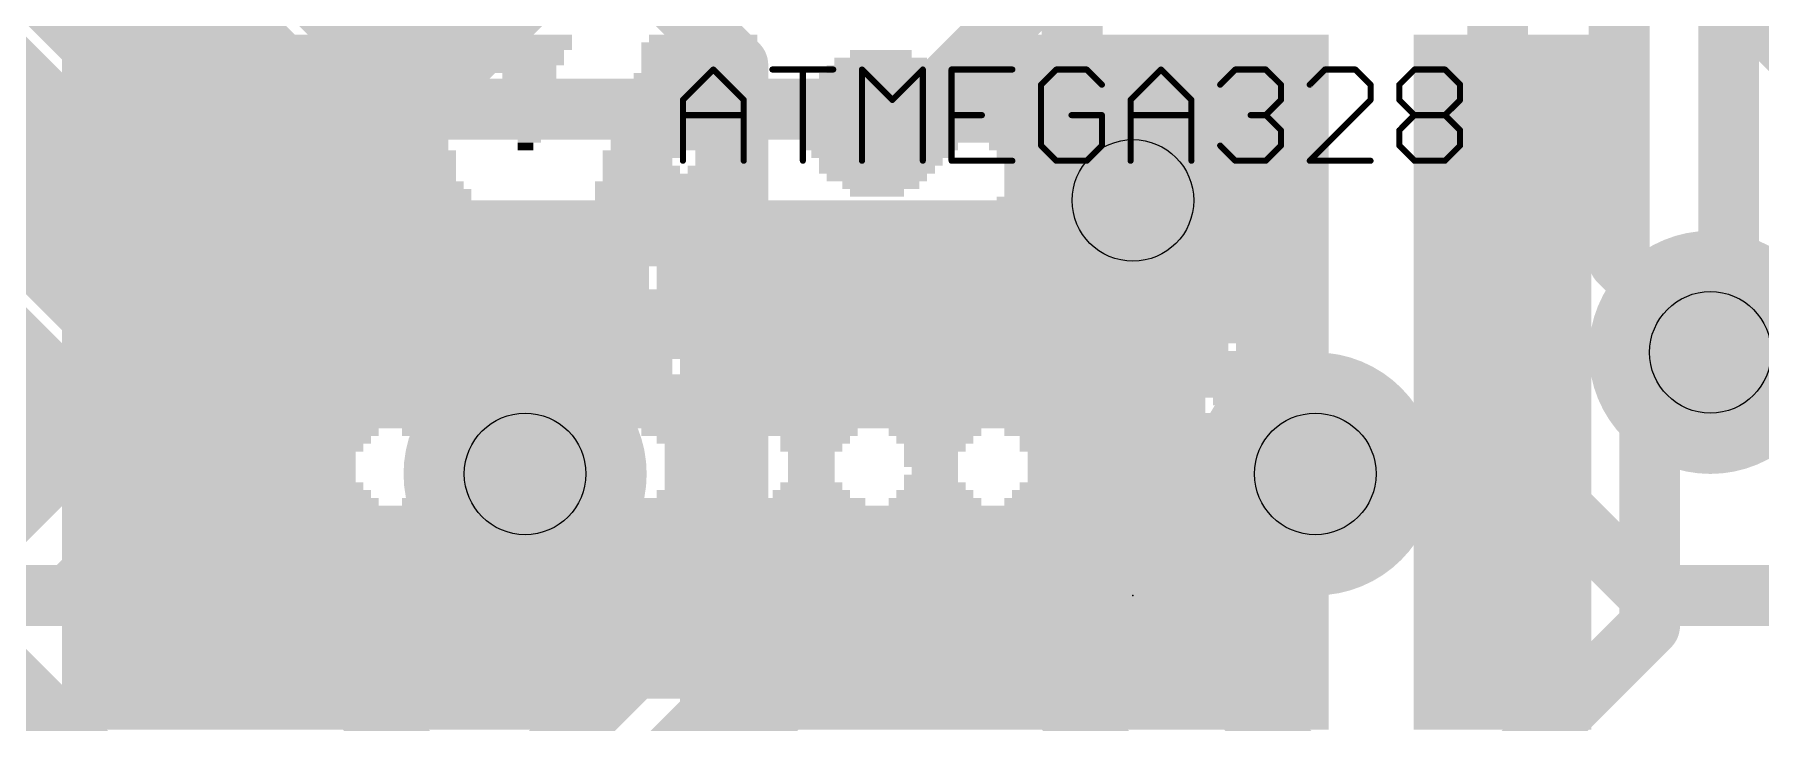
# Model space of a CAD drawing. Extents: x -32 to 75, y -15 to 35.
# Drawn here: x 4.3 to 11.51, y 13.44 to 16.31 of the extents above; entities that cross this region are included whole.
import ezdxf

# ---------------------------------------------------------------- set-up
doc = ezdxf.new("R2010")
doc.units = 0
for name, color, linetype in [('1', 12, 'CONTINUOUS'), ('16', 132, 'CONTINUOUS'), ('18', 110, 'CONTINUOUS'), ('21', 41, 'CONTINUOUS'), ('22', 40, 'CONTINUOUS'), ('23', 53, 'CONTINUOUS'), ('27', 253, 'CONTINUOUS'), ('29', 253, 'CONTINUOUS'), ('31', 253, 'CONTINUOUS'), ('44', 253, 'CONTINUOUS'), ('51', 53, 'CONTINUOUS')]:
    doc.layers.add(name, color=color, linetype=linetype)

# ---------------------------------------------------------------- blocks, each defined once
blk = doc.blocks.new('RECT')
blk.add_solid([(-0.5, -0.5), (0.5, -0.5), (-0.5, 0.5), (0.5, 0.5)])
blk = doc.blocks.new('ROUNDV')
at = {"const_width": 0.5}
blk.add_lwpolyline([(0, -0.25, 1), (0, 0.25, 1), (0, -0.25)], format="xyb", dxfattribs=at)

msp = doc.modelspace()

# ---------------------------------------------------------------- linework, layer by layer
at = {"layer": '1', "const_width": 0.254}
for points in [[(7.239, 16.1866), (6.1375, 17.2882)], [(8.636, 16.129), (8.636, 17.272)], [(10.414, 14.986), (10.414, 17.1911)], [(10.922, 15.367), (10.922, 16.5677)], [(7.239, 13.97), (7.239, 16.1866)], [(5.461, 15.7018), (5.0061, 16.1568)], [(9.144, 15.621), (8.636, 16.129)], [(5.461, 13.716), (5.461, 15.7018)], [(8.89, 15.621), (9.144, 15.621)], [(4.953, 15.0785), (4.4405, 15.5911)], [(11.303, 14.986), (10.922, 15.367)], [(4.953, 14.478), (4.953, 15.0785)], [(10.541, 14.478), (10.414, 14.986)], [(4.445, 13.97), (4.953, 14.478)], [(11.049, 13.97), (10.541, 14.478)], [(4.445, 13.97), (3.683, 13.97)], [(7.239, 13.97), (7.239, 13.589)], [(8.128, 13.97), (7.239, 13.97)], [(8.89, 13.208), (8.128, 13.97)], [(12.192, 13.97), (11.049, 13.97)], [(5.969, 13.208), (5.461, 13.716)], [(7.239, 13.589), (6.858, 13.208)]]:
    msp.add_lwpolyline(points, dxfattribs=at)
at = {"layer": '1', "const_width": 0.127}
for points in [[(7.3025, 16.1866, 1), (7.1755, 16.1866)], [(5.0511, 16.2017, 1), (4.9612, 16.1119)], [(7.1941, 16.1417, 1), (7.2839, 16.2315)], [(8.6809, 16.1739, 1), (8.5911, 16.0841)], [(8.5725, 16.129, 1), (8.6995, 16.129)], [(5.5245, 15.7018, 1), (5.3975, 15.7018)], [(5.4161, 15.6569, 1), (5.5059, 15.7467)], [(8.89, 15.6845, 1), (8.89, 15.5575)], [(9.0991, 15.5761, 1), (9.1889, 15.6659)], [(9.144, 15.5575, 1), (9.144, 15.6845)], [(4.4854, 15.636, 1), (4.3956, 15.5462)], [(10.9669, 15.4119, 1), (10.8771, 15.3221)], [(10.8585, 15.367, 1), (10.9855, 15.367)], [(5.0165, 15.0785, 1), (4.8895, 15.0785)], [(4.9081, 15.0336, 1), (4.9979, 15.1234)], [(10.4756, 15.0014, 1), (10.3524, 14.9706)], [(11.2581, 14.9411, 1), (11.3479, 15.0309)], [(10.3505, 14.986, 1), (10.4775, 14.986)], [(4.9979, 14.4331, 1), (4.9081, 14.5229)], [(10.5859, 14.5229, 1), (10.4961, 14.4331)], [(4.8895, 14.478, 1), (5.0165, 14.478)], [(10.4794, 14.4626, 1), (10.6026, 14.4934)], [(4.4001, 14.0149, 1), (4.4899, 13.9251)], [(4.445, 13.9065, 1), (4.445, 14.0335)], [(7.3025, 13.97, 1), (7.1755, 13.97)], [(7.239, 14.0335, 1), (7.239, 13.9065)], [(8.1729, 14.0149, 1), (8.0831, 13.9251)], [(8.128, 13.9065, 1), (8.128, 14.0335)], [(11.049, 14.0335, 1), (11.049, 13.9065)], [(11.0041, 13.9251, 1), (11.0939, 14.0149)], [(7.1755, 13.97, 1), (7.3025, 13.97)], [(5.5059, 13.7609, 1), (5.4161, 13.6711)], [(5.3975, 13.716, 1), (5.5245, 13.716)], [(7.2839, 13.5441, 1), (7.1941, 13.6339)], [(7.1755, 13.589, 1), (7.3025, 13.589)]]:
    msp.add_lwpolyline(points, format="xyb", dxfattribs=at)
at = {"layer": '16', "const_width": 0.254}
for points in [[(11.3792, 15.0622), (11.3792, 21.7424)], [(8.001, 16.002), (8.89, 16.891)], [(1.778, 16.002), (8.001, 16.002)], [(8.763, 15.494), (8.89, 15.621)], [(2.794, 15.494), (8.763, 15.494)], [(11.303, 14.986), (11.3792, 15.0622)], [(11.049, 14.732), (11.303, 14.986)], [(11.049, 13.843), (11.049, 14.732)], [(5.969, 12.827), (7.239, 14.097)], [(7.239, 14.097), (8.763, 14.097)], [(8.763, 14.097), (9.7155, 13.1445)], [(10.3505, 13.1445), (11.049, 13.843)], [(6.477, 12.573), (7.493, 13.589)], [(7.493, 13.589), (8.509, 13.589)], [(8.509, 13.589), (10.414, 11.684)]]:
    msp.add_lwpolyline(points, dxfattribs=at)
at = {"layer": '16', "const_width": 0.127}
for points in [[(7.9561, 16.0469, 1), (8.0459, 15.9571)], [(8.001, 15.9385, 1), (8.001, 16.0655)], [(8.9349, 15.5761, 1), (8.8451, 15.6659)], [(8.7181, 15.5389, 1), (8.8079, 15.4491)], [(8.763, 15.4305, 1), (8.763, 15.5575)], [(11.4241, 15.0173, 1), (11.3343, 15.1071)], [(11.2581, 15.0309, 1), (11.3479, 14.9411)], [(11.3479, 14.9411, 1), (11.2581, 15.0309)], [(11.3157, 15.0622, 1), (11.4427, 15.0622)], [(11.1125, 14.732, 1), (10.9855, 14.732)], [(11.0041, 14.7769, 1), (11.0939, 14.6871)], [(7.239, 14.1605, 1), (7.239, 14.0335)], [(7.2839, 14.0521, 1), (7.1941, 14.1419)], [(8.8079, 14.1419, 1), (8.7181, 14.0521)], [(8.763, 14.0335, 1), (8.763, 14.1605)], [(11.0939, 13.7981, 1), (11.0041, 13.8879)], [(10.9855, 13.843, 1), (11.1125, 13.843)], [(7.493, 13.6525, 1), (7.493, 13.5255)], [(7.5379, 13.5441, 1), (7.4481, 13.6339)], [(8.5539, 13.6339, 1), (8.4641, 13.5441)], [(8.509, 13.5255, 1), (8.509, 13.6525)]]:
    msp.add_lwpolyline(points, format="xyb", dxfattribs=at)
at = {"layer": '21', "const_width": 0.1524}
for points in [[(3.9332, 13.97), (8.639, 18.6758)], [(9.141, 18.6758), (13.8468, 13.97)], [(8.89, 9.0132), (3.9332, 13.97)]]:
    msp.add_lwpolyline(points, dxfattribs=at)
at = {"layer": '23'}
msp.add_point((8.89, 13.97), dxfattribs=at)
at = {"layer": '27', "const_width": 0.0254}
for points in [[(7.0093, 16.0408), (7.1364, 16.1679)], [(7.1364, 16.1679), (7.2635, 16.0408)], [(7.3835, 16.1679), (7.6377, 16.1679)], [(7.5106, 15.7866), (7.5106, 16.1679)], [(7.7577, 15.7866), (7.7577, 16.1679)], [(7.7577, 16.1679), (7.8848, 16.0408)], [(7.8848, 16.0408), (8.0119, 16.1679)], [(8.0119, 16.1679), (8.0119, 15.7866)], [(8.3861, 16.1679), (8.1319, 16.1679)], [(8.1319, 16.1679), (8.1319, 15.7866)], [(8.5697, 16.1679), (8.5061, 16.1044)], [(8.6968, 16.1679), (8.5697, 16.1679)], [(8.7603, 16.1044), (8.6968, 16.1679)], [(8.8803, 16.0408), (9.0074, 16.1679)], [(9.0074, 16.1679), (9.1345, 16.0408)], [(9.2545, 16.1044), (9.3181, 16.1679)], [(9.3181, 16.1679), (9.4452, 16.1679)], [(9.4452, 16.1679), (9.5088, 16.1044)], [(9.6923, 16.1679), (9.6287, 16.1044)], [(9.8194, 16.1679), (9.6923, 16.1679)], [(9.883, 16.1044), (9.8194, 16.1679)], [(10.003, 16.1044), (10.0665, 16.1679)], [(10.0665, 16.1679), (10.1936, 16.1679)], [(10.1936, 16.1679), (10.2572, 16.1044)], [(8.5061, 16.1044), (8.5061, 15.8502)], [(9.5088, 16.1044), (9.5088, 16.0408)], [(9.883, 16.0408), (9.883, 16.1044)], [(10.003, 16.0408), (10.003, 16.1044)], [(10.2572, 16.1044), (10.2572, 16.0408)], [(7.0093, 15.7866), (7.0093, 16.0408)], [(7.2635, 16.0408), (7.2635, 15.7866)], [(8.8803, 15.7866), (8.8803, 16.0408)], [(9.1345, 16.0408), (9.1345, 15.7866)], [(9.5088, 16.0408), (9.4452, 15.9773)], [(9.6287, 15.7866), (9.883, 16.0408)], [(10.0665, 15.9773), (10.003, 16.0408)], [(10.2572, 16.0408), (10.1936, 15.9773)], [(7.0093, 15.9773), (7.2635, 15.9773)], [(8.1319, 15.9773), (8.259, 15.9773)], [(8.7603, 15.9773), (8.6332, 15.9773)], [(8.7603, 15.8502), (8.7603, 15.9773)], [(8.8803, 15.9773), (9.1345, 15.9773)], [(9.4452, 15.9773), (9.3816, 15.9773)], [(9.4452, 15.9773), (9.5088, 15.9137)], [(10.003, 15.9137), (10.0665, 15.9773)], [(10.0665, 15.9773), (10.1936, 15.9773)], [(10.1936, 15.9773), (10.2572, 15.9137)], [(9.5088, 15.9137), (9.5088, 15.8502)], [(10.003, 15.8502), (10.003, 15.9137)], [(10.2572, 15.9137), (10.2572, 15.8502)], [(8.1319, 15.7866), (8.3861, 15.7866)], [(8.5061, 15.8502), (8.5697, 15.7866)], [(8.5697, 15.7866), (8.6968, 15.7866)], [(8.6968, 15.7866), (8.7603, 15.8502)], [(9.3181, 15.7866), (9.2545, 15.8502)], [(9.4452, 15.7866), (9.3181, 15.7866)], [(9.5088, 15.8502), (9.4452, 15.7866)], [(9.883, 15.7866), (9.6287, 15.7866)], [(10.0665, 15.7866), (10.003, 15.8502)], [(10.1936, 15.7866), (10.0665, 15.7866)], [(10.2572, 15.8502), (10.1936, 15.7866)]]:
    msp.add_lwpolyline(points, dxfattribs=at)
at = {"layer": '27', "const_width": 0.0127}
for points in [[(7.1409, 16.1724, 1), (7.1319, 16.1634)], [(7.1409, 16.1634, 1), (7.1319, 16.1724)], [(7.3835, 16.1743, 1), (7.3835, 16.1616)], [(7.517, 16.1679, 1), (7.5043, 16.1679)], [(7.6377, 16.1616, 1), (7.6377, 16.1743)], [(7.7641, 16.1679, 1), (7.7514, 16.1679)], [(7.7622, 16.1724, 1), (7.7532, 16.1634)], [(8.0183, 16.1679, 1), (8.0056, 16.1679)], [(8.0164, 16.1634, 1), (8.0074, 16.1724)], [(8.1319, 16.1743, 1), (8.1319, 16.1616)], [(8.1383, 16.1679, 1), (8.1256, 16.1679)], [(8.3861, 16.1616, 1), (8.3861, 16.1743)], [(8.5697, 16.1743, 1), (8.5697, 16.1616)], [(8.5742, 16.1634, 1), (8.5652, 16.1724)], [(8.7013, 16.1724, 1), (8.6923, 16.1634)], [(8.6968, 16.1616, 1), (8.6968, 16.1743)], [(9.0119, 16.1724, 1), (9.0029, 16.1634)], [(9.0119, 16.1634, 1), (9.0029, 16.1724)], [(9.3181, 16.1743, 1), (9.3181, 16.1616)], [(9.3226, 16.1634, 1), (9.3136, 16.1724)], [(9.4497, 16.1724, 1), (9.4407, 16.1634)], [(9.4452, 16.1616, 1), (9.4452, 16.1743)], [(9.6923, 16.1743, 1), (9.6923, 16.1616)], [(9.6968, 16.1634, 1), (9.6878, 16.1724)], [(9.8239, 16.1724, 1), (9.8149, 16.1634)], [(9.8194, 16.1616, 1), (9.8194, 16.1743)], [(10.0665, 16.1743, 1), (10.0665, 16.1616)], [(10.071, 16.1634, 1), (10.062, 16.1724)], [(10.1981, 16.1724, 1), (10.1891, 16.1634)], [(10.1936, 16.1616, 1), (10.1936, 16.1743)], [(8.5016, 16.1089, 1), (8.5106, 16.0999)], [(8.5125, 16.1044, 1), (8.4998, 16.1044)], [(8.7559, 16.0999, 1), (8.7648, 16.1089)], [(9.25, 16.1089, 1), (9.259, 16.0999)], [(9.5151, 16.1044, 1), (9.5024, 16.1044)], [(9.5043, 16.0999, 1), (9.5132, 16.1089)], [(9.6243, 16.1089, 1), (9.6332, 16.0999)], [(9.8893, 16.1044, 1), (9.8766, 16.1044)], [(9.8785, 16.0999, 1), (9.8874, 16.1089)], [(10.0093, 16.1044, 1), (9.9966, 16.1044)], [(9.9985, 16.1089, 1), (10.0074, 16.0999)], [(10.2635, 16.1044, 1), (10.2508, 16.1044)], [(10.2527, 16.0999, 1), (10.2617, 16.1089)], [(7.0157, 16.0408, 1), (7.003, 16.0408)], [(7.0048, 16.0453, 1), (7.0138, 16.0363)], [(7.2699, 16.0408, 1), (7.2572, 16.0408)], [(7.259, 16.0363, 1), (7.268, 16.0453)], [(7.8803, 16.0453, 1), (7.8893, 16.0363)], [(7.8803, 16.0363, 1), (7.8893, 16.0453)], [(8.8758, 16.0453, 1), (8.8848, 16.0363)], [(8.8867, 16.0408, 1), (8.874, 16.0408)], [(9.1409, 16.0408, 1), (9.1282, 16.0408)], [(9.1301, 16.0363, 1), (9.139, 16.0453)], [(9.5024, 16.0408, 1), (9.5151, 16.0408)], [(9.5132, 16.0363, 1), (9.5043, 16.0453)], [(9.8766, 16.0408, 1), (9.8893, 16.0408)], [(9.8874, 16.0363, 1), (9.8785, 16.0453)], [(10.0074, 16.0453, 1), (9.9985, 16.0363)], [(9.9966, 16.0408, 1), (10.0093, 16.0408)], [(10.2508, 16.0408, 1), (10.2635, 16.0408)], [(10.2617, 16.0363, 1), (10.2527, 16.0453)], [(7.0093, 15.9836, 1), (7.0093, 15.9709)], [(7.2635, 15.9709, 1), (7.2635, 15.9836)], [(8.1319, 15.9836, 1), (8.1319, 15.9709)], [(8.259, 15.9709, 1), (8.259, 15.9836)], [(8.6332, 15.9836, 1), (8.6332, 15.9709)], [(8.7667, 15.9773, 1), (8.754, 15.9773)], [(8.7603, 15.9709, 1), (8.7603, 15.9836)], [(8.8803, 15.9836, 1), (8.8803, 15.9709)], [(9.1345, 15.9709, 1), (9.1345, 15.9836)], [(9.3816, 15.9836, 1), (9.3816, 15.9709)], [(9.4497, 15.9818, 1), (9.4407, 15.9728)], [(9.4407, 15.9818, 1), (9.4497, 15.9728)], [(9.4452, 15.9709, 1), (9.4452, 15.9836)], [(10.0665, 15.9836, 1), (10.0665, 15.9709)], [(10.071, 15.9728, 1), (10.062, 15.9818)], [(10.062, 15.9728, 1), (10.071, 15.9818)], [(10.1981, 15.9818, 1), (10.1891, 15.9728)], [(10.1891, 15.9818, 1), (10.1981, 15.9728)], [(10.1936, 15.9709, 1), (10.1936, 15.9836)], [(9.5151, 15.9137, 1), (9.5024, 15.9137)], [(9.5043, 15.9092, 1), (9.5132, 15.9182)], [(10.0093, 15.9137, 1), (9.9966, 15.9137)], [(9.9985, 15.9182, 1), (10.0074, 15.9092)], [(10.2635, 15.9137, 1), (10.2508, 15.9137)], [(10.2527, 15.9092, 1), (10.2617, 15.9182)], [(8.1319, 15.7929, 1), (8.1319, 15.7803)], [(8.3861, 15.7803, 1), (8.3861, 15.7929)], [(8.5106, 15.8546, 1), (8.5016, 15.8457)], [(8.4998, 15.8502, 1), (8.5125, 15.8502)], [(8.5697, 15.7929, 1), (8.5697, 15.7803)], [(8.5652, 15.7821, 1), (8.5742, 15.7911)], [(8.6923, 15.7911, 1), (8.7013, 15.7821)], [(8.6968, 15.7803, 1), (8.6968, 15.7929)], [(8.754, 15.8502, 1), (8.7667, 15.8502)], [(8.7648, 15.8457, 1), (8.7559, 15.8546)], [(9.259, 15.8546, 1), (9.25, 15.8457)], [(9.3181, 15.7929, 1), (9.3181, 15.7803)], [(9.3136, 15.7821, 1), (9.3226, 15.7911)], [(9.4407, 15.7911, 1), (9.4497, 15.7821)], [(9.4452, 15.7803, 1), (9.4452, 15.7929)], [(9.5024, 15.8502, 1), (9.5151, 15.8502)], [(9.5132, 15.8457, 1), (9.5043, 15.8546)], [(9.6287, 15.7929, 1), (9.6287, 15.7803)], [(9.6243, 15.7911, 1), (9.6332, 15.7821)], [(9.883, 15.7803, 1), (9.883, 15.7929)], [(10.0074, 15.8546, 1), (9.9985, 15.8457)], [(9.9966, 15.8502, 1), (10.0093, 15.8502)], [(10.0665, 15.7929, 1), (10.0665, 15.7803)], [(10.062, 15.7821, 1), (10.071, 15.7911)], [(10.1891, 15.7911, 1), (10.1981, 15.7821)], [(10.1936, 15.7803, 1), (10.1936, 15.7929)], [(10.2508, 15.8502, 1), (10.2635, 15.8502)], [(10.2617, 15.8457, 1), (10.2527, 15.8546)], [(7.003, 15.7866, 1), (7.0157, 15.7866)], [(7.2572, 15.7866, 1), (7.2699, 15.7866)], [(7.5043, 15.7866, 1), (7.517, 15.7866)], [(7.7514, 15.7866, 1), (7.7641, 15.7866)], [(8.0056, 15.7866, 1), (8.0183, 15.7866)], [(8.1256, 15.7866, 1), (8.1383, 15.7866)], [(8.874, 15.7866, 1), (8.8867, 15.7866)], [(9.1282, 15.7866, 1), (9.1409, 15.7866)]]:
    msp.add_lwpolyline(points, format="xyb", dxfattribs=at)
at = {"layer": '44'}
for centre in [(8.89, 15.621), (11.303, 14.986), (6.35, 14.478), (9.652, 14.478)]:
    msp.add_circle(centre, 0.254, dxfattribs=at)

# ---------------------------------------------------------------- block references
at = {"layer": '1', "rotation": 315}
for p, xscale, yscale in [((5.5718, 16.7225), 1.27, 0.5588), ((5.0061, 16.1568), 1.27, 0.5588), ((4.4405, 15.5911), 1.27, 0.5588), ((3.8748, 15.0254), 1.27, 0.5588), ((3.8748, 12.9146), 0.5588, 1.27)]:
    msp.add_blockref('RECT', p, dxfattribs=dict(at, xscale=xscale, yscale=yscale))
at = {"layer": '18', "xscale": 1.016, "yscale": 1.016}
for p in [(8.89, 15.621), (8.89, 15.621), (11.303, 14.986), (11.303, 14.986), (6.35, 14.478), (6.35, 14.478), (9.652, 14.478), (9.652, 14.478)]:
    msp.add_blockref('ROUNDV', p, dxfattribs=at)
at = {"layer": '22', "rotation": 180}
for p, xscale, yscale in [((5.1415, 16.298), 1.4524, 0.0323), ((6.3679, 16.298), 0.3548, 0.0323), ((7.0941, 16.298), 0.4519, 0.0323), ((9.0306, 16.298), 1.3556, 0.0323), ((10.4344, 16.298), 0.7424, 0.0323), ((5.1576, 16.2658), 1.4846, 0.0323), ((5.1576, 16.2335), 1.4846, 0.0323), ((6.3679, 16.2658), 0.3548, 0.0323), ((6.3679, 16.2335), 0.2903, 0.0323), ((7.0618, 16.2658), 0.4519, 0.0323), ((7.0618, 16.2335), 0.4519, 0.0323), ((7.8364, 16.2335), 0.2581, 0.0323), ((9.0145, 16.2335), 1.3879, 0.0323), ((9.0306, 16.2658), 1.3556, 0.0323), ((10.4344, 16.2658), 0.7424, 0.0323), ((10.4344, 16.2335), 0.7424, 0.0323), ((5.1576, 16.2013), 1.4846, 0.0323), ((5.1576, 16.169), 1.4846, 0.0323), ((6.3679, 16.2013), 0.2903, 0.0323), ((6.3518, 16.169), 0.2581, 0.0323), ((7.0457, 16.2013), 0.4196, 0.0323), ((7.0457, 16.169), 0.4196, 0.0323), ((7.8525, 16.169), 0.4839, 0.0323), ((7.8364, 16.2013), 0.3871, 0.0323), ((9.0145, 16.2013), 1.3879, 0.0323), ((9.0145, 16.169), 1.3879, 0.0323), ((10.4344, 16.2013), 0.7424, 0.0323), ((10.4344, 16.169), 0.7424, 0.0323), ((5.1737, 16.1367), 1.5169, 0.0323), ((5.1737, 16.1045), 1.5169, 0.0323), ((5.1899, 16.0722), 1.5491, 0.0323), ((6.3679, 16.1367), 0.2258, 0.0323), ((6.3518, 16.1045), 0.1935, 0.0323), ((6.3518, 16.0722), 0.1935, 0.0323), ((6.9973, 16.0722), 0.4519, 0.0323), ((7.0135, 16.1367), 0.4196, 0.0323), ((7.0135, 16.1045), 0.4196, 0.0323), ((8.6271, 16.0722), 2.1626, 0.0323), ((8.6432, 16.1367), 2.1303, 0.0323), ((8.6432, 16.1045), 2.1303, 0.0323), ((10.4344, 16.1367), 0.7424, 0.0323), ((10.4344, 16.1045), 0.7424, 0.0323), ((10.4344, 16.0722), 0.7424, 0.0323), ((5.1899, 16.04), 1.5491, 0.0323), ((5.1899, 16.0077), 1.5491, 0.0323), ((6.3518, 16.04), 0.1935, 0.0323), ((6.3679, 16.0077), 0.1613, 0.0323), ((6.9973, 16.04), 0.4519, 0.0323), ((6.9973, 16.0077), 0.4519, 0.0323), ((8.611, 16.04), 2.1948, 0.0323), ((8.611, 16.0077), 2.1948, 0.0323), ((10.4344, 16.04), 0.7424, 0.0323), ((10.4344, 16.0077), 0.7424, 0.0323), ((5.206, 15.9755), 1.5814, 0.0323), ((5.206, 15.9432), 1.5814, 0.0323), ((6.3679, 15.9755), 0.1613, 0.0323), ((6.3679, 15.9432), 0.0968, 0.0323), ((6.9812, 15.9755), 0.4841, 0.0323), ((6.9812, 15.9432), 0.4841, 0.0323), ((8.611, 15.9755), 2.1948, 0.0323), ((8.611, 15.9432), 2.1948, 0.0323), ((10.4344, 15.9755), 0.7424, 0.0323), ((10.4344, 15.9432), 0.7424, 0.0323), ((5.206, 15.9109), 1.5814, 0.0323), ((5.2221, 15.8786), 1.6137, 0.0325), ((6.3679, 15.9109), 0.0968, 0.0323), ((6.3679, 15.8786), 0.0968, 0.0325), ((6.9651, 15.8786), 0.5164, 0.0325), ((6.9812, 15.9109), 0.4841, 0.0323), ((8.611, 15.9109), 2.1948, 0.0323), ((8.611, 15.8786), 2.1948, 0.0325), ((10.4344, 15.9109), 0.7424, 0.0323), ((10.4344, 15.8786), 0.7424, 0.0325), ((5.2221, 15.8462), 1.6137, 0.0323), ((5.2382, 15.8139), 1.6459, 0.0323), ((5.2382, 15.7817), 1.6459, 0.0323), ((6.3518, 15.8462), 0.0645, 0.0323), ((6.8359, 15.8139), 0.3226, 0.0323), ((6.8198, 15.7817), 0.2903, 0.0323), ((6.9651, 15.8462), 0.5164, 0.0323), ((7.1425, 15.8139), 0.1615, 0.0323), ((7.1425, 15.7817), 0.1615, 0.0323), ((7.8364, 15.8462), 0.6457, 0.0323), ((7.8364, 15.8139), 0.5812, 0.0323), ((7.8363, 15.7817), 0.5164, 0.0323), ((8.9983, 15.8462), 1.4201, 0.0323), ((9.0145, 15.8139), 1.3879, 0.0323), ((9.0306, 15.7817), 1.3556, 0.0323), ((10.4344, 15.8462), 0.7424, 0.0323), ((10.4344, 15.8139), 0.7424, 0.0323), ((10.4344, 15.7817), 0.7424, 0.0323), ((5.2382, 15.7494), 1.6459, 0.0323), ((5.2382, 15.7171), 1.6459, 0.0323), ((6.8359, 15.7494), 0.3226, 0.0323), ((6.9651, 15.7171), 0.5809, 0.0323), ((7.1425, 15.7494), 0.2261, 0.0323), ((7.8202, 15.7494), 0.4841, 0.0323), ((7.8203, 15.7171), 0.4194, 0.0323), ((9.0306, 15.7494), 1.3556, 0.0323), ((9.0306, 15.7171), 1.3556, 0.0323), ((10.4344, 15.7494), 0.7424, 0.0323), ((10.4344, 15.7171), 0.7424, 0.0323), ((5.2544, 15.6849), 1.6782, 0.0323), ((5.2706, 15.6526), 1.7107, 0.0323), ((6.9651, 15.6849), 0.6454, 0.0323), ((6.9651, 15.6526), 0.6454, 0.0323), ((7.8364, 15.6849), 0.3226, 0.0323), ((7.8203, 15.6526), 0.2258, 0.0323), ((9.0306, 15.6849), 1.3556, 0.0323), ((9.0306, 15.6526), 1.3556, 0.0323), ((10.4344, 15.6849), 0.7424, 0.0323), ((10.4344, 15.6526), 0.7424, 0.0323), ((5.2706, 15.6204), 1.7107, 0.0323), ((5.2706, 15.5881), 1.7107, 0.0323), ((6.9812, 15.5881), 0.7422, 0.0323), ((6.9812, 15.6204), 0.6777, 0.0323), ((9.0145, 15.6204), 1.3879, 0.0323), ((9.0145, 15.5881), 1.3879, 0.0323), ((10.4344, 15.6204), 0.7424, 0.0323), ((10.4344, 15.5881), 0.7424, 0.0323), ((5.2706, 15.5558), 1.7107, 0.0323), ((5.2868, 15.5236), 1.7429, 0.0323), ((5.2868, 15.4913), 1.7429, 0.0323), ((6.9972, 15.5236), 0.8392, 0.0323), ((7.0295, 15.4913), 0.9037, 0.0323), ((6.9973, 15.5558), 0.7744, 0.0323), ((8.9499, 15.4913), 1.5169, 0.0323), ((8.9822, 15.5236), 1.4524, 0.0323), ((8.9983, 15.5558), 1.4201, 0.0323), ((10.4344, 15.5558), 0.7424, 0.0323), ((10.4344, 15.5236), 0.7424, 0.0323), ((10.4344, 15.4913), 0.7424, 0.0323), ((5.3029, 15.4591), 1.7752, 0.0323), ((5.319, 15.4268), 1.8075, 0.0323), ((7.0618, 15.4268), 1.0975, 0.0323), ((7.0456, 15.4591), 1.0005, 0.0323), ((8.8853, 15.4268), 1.6462, 0.0323), ((8.9177, 15.4591), 1.5814, 0.0323), ((10.4344, 15.4591), 0.7424, 0.0323), ((10.4344, 15.4268), 0.7424, 0.0323), ((7.0618, 15.3944), 5.2931, 0.0325), ((7.0618, 15.362), 5.2931, 0.0323), ((10.4344, 15.3944), 0.7424, 0.0325), ((10.4344, 15.362), 0.7424, 0.0323), ((5.6417, 15.3298), 2.4529, 0.0323), ((5.6417, 15.2975), 2.4529, 0.0323), ((8.3044, 15.3298), 2.808, 0.0323), ((8.3044, 15.2975), 2.808, 0.0323), ((10.4344, 15.3298), 0.7424, 0.0323), ((10.4344, 15.2975), 0.7424, 0.0323), ((5.6417, 15.2653), 2.4529, 0.0323), ((7.0618, 15.233), 5.2931, 0.0323), ((8.3044, 15.2653), 2.808, 0.0323), ((10.4344, 15.2653), 0.7424, 0.0323), ((10.4344, 15.233), 0.7424, 0.0323), ((7.0618, 15.2008), 5.2931, 0.0323), ((7.0618, 15.1685), 5.2931, 0.0323), ((7.0618, 15.1362), 5.2931, 0.0323), ((10.4344, 15.2008), 0.7424, 0.0323), ((10.4344, 15.1685), 0.7424, 0.0323), ((10.4344, 15.1362), 0.7424, 0.0323), ((7.0618, 15.104), 5.2931, 0.0323), ((7.0618, 15.0717), 5.2931, 0.0323), ((10.4344, 15.104), 0.7424, 0.0323), ((10.4344, 15.0717), 0.7424, 0.0323), ((7.0618, 15.0395), 5.2931, 0.0323), ((6.852, 15.0072), 4.8735, 0.0323), ((9.5147, 15.0072), 0.3874, 0.0323), ((10.4344, 15.0395), 0.7424, 0.0323), ((10.4344, 15.0072), 0.7424, 0.0323), ((7.0618, 14.975), 5.2931, 0.0323), ((5.6901, 14.9427), 2.5497, 0.0323), ((8.3528, 14.9427), 2.7112, 0.0323), ((10.4344, 14.975), 0.7424, 0.0323), ((10.4344, 14.9427), 0.7424, 0.0323), ((5.6901, 14.9104), 2.5497, 0.0323), ((7.0618, 14.878), 5.2931, 0.0325), ((7.0618, 14.8457), 5.2931, 0.0323), ((8.3528, 14.9104), 2.7112, 0.0323), ((10.4344, 14.9104), 0.7424, 0.0323), ((10.4344, 14.878), 0.7424, 0.0325), ((10.4344, 14.8457), 0.7424, 0.0323), ((7.0618, 14.8134), 5.2931, 0.0323), ((6.8036, 14.7811), 4.7767, 0.0323), ((9.3372, 14.7811), 0.2258, 0.0323), ((9.5954, 14.7811), 0.2261, 0.0323), ((10.4344, 14.8134), 0.7424, 0.0323), ((10.4344, 14.7811), 0.7424, 0.0323), ((6.8036, 14.7489), 4.7767, 0.0323), ((7.0618, 14.7166), 5.2931, 0.0323), ((9.4825, 14.7489), 0.4519, 0.0323), ((10.4344, 14.7489), 0.7424, 0.0323), ((10.4344, 14.7166), 0.7424, 0.0323), ((7.0618, 14.6844), 5.2931, 0.0323), ((5.077, 14.6521), 1.3233, 0.0323), ((6.0452, 14.6521), 0.4196, 0.0323), ((6.5455, 14.6521), 0.3874, 0.0323), ((7.0457, 14.6521), 0.4196, 0.0323), ((7.546, 14.6521), 0.3874, 0.0323), ((8.0623, 14.6521), 0.3874, 0.0323), ((9.0306, 14.6521), 1.3556, 0.0323), ((10.4344, 14.6844), 0.7424, 0.0323), ((10.4344, 14.6521), 0.7424, 0.0323), ((5.0608, 14.6199), 1.2911, 0.0323), ((5.0447, 14.5876), 1.2588, 0.0323), ((5.0286, 14.5553), 1.2266, 0.0323), ((6.0452, 14.6199), 0.2906, 0.0323), ((6.0452, 14.5876), 0.2261, 0.0323), ((6.0452, 14.5553), 0.2261, 0.0323), ((6.5616, 14.6199), 0.2906, 0.0323), ((6.5455, 14.5876), 0.2583, 0.0323), ((6.5455, 14.5553), 0.1938, 0.0323), ((7.0618, 14.6199), 0.3228, 0.0323), ((7.0457, 14.5876), 0.2261, 0.0323), ((7.0457, 14.5553), 0.2261, 0.0323), ((7.5621, 14.6199), 0.2906, 0.0323), ((7.546, 14.5876), 0.2583, 0.0323), ((7.546, 14.5553), 0.1938, 0.0323), ((8.0623, 14.6199), 0.3228, 0.0323), ((8.0623, 14.5876), 0.2583, 0.0323), ((8.0462, 14.5553), 0.2261, 0.0323), ((9.0628, 14.6199), 1.2911, 0.0323), ((9.0628, 14.5876), 1.2911, 0.0323), ((9.079, 14.5553), 1.2588, 0.0323), ((10.4344, 14.6199), 0.7424, 0.0323), ((10.4344, 14.5876), 0.7424, 0.0323), ((10.4344, 14.5553), 0.7424, 0.0323), ((5.0286, 14.5231), 1.2266, 0.0323), ((5.0286, 14.4908), 1.2266, 0.0323), ((6.0452, 14.5231), 0.2261, 0.0323), ((6.0452, 14.4908), 0.2261, 0.0323), ((6.5455, 14.5231), 0.1938, 0.0323), ((6.5455, 14.4908), 0.1938, 0.0323), ((7.0457, 14.5231), 0.2261, 0.0323), ((7.0457, 14.4908), 0.2261, 0.0323), ((7.546, 14.5231), 0.1938, 0.0323), ((7.546, 14.4908), 0.1938, 0.0323), ((8.0462, 14.5231), 0.2261, 0.0323), ((8.0623, 14.4908), 0.1938, 0.0323), ((9.079, 14.5231), 1.2588, 0.0323), ((9.079, 14.4908), 1.2588, 0.0323), ((10.4344, 14.5231), 0.7424, 0.0323), ((10.4344, 14.4908), 0.7424, 0.0323), ((5.0286, 14.4586), 1.2266, 0.0323), ((5.0447, 14.4263), 1.2588, 0.0323), ((6.0452, 14.4586), 0.2261, 0.0323), ((6.0452, 14.4263), 0.2261, 0.0323), ((6.5455, 14.4586), 0.1938, 0.0323), ((6.5616, 14.4263), 0.2261, 0.0323), ((7.0457, 14.4586), 0.2261, 0.0323), ((7.0457, 14.4263), 0.2261, 0.0323), ((7.546, 14.4263), 0.2583, 0.0323), ((7.546, 14.4586), 0.1938, 0.0323), ((8.0462, 14.4586), 0.2261, 0.0323), ((8.0623, 14.4263), 0.2583, 0.0323), ((9.0628, 14.4263), 1.2911, 0.0323), ((9.079, 14.4586), 1.2588, 0.0323), ((10.4344, 14.4586), 0.7424, 0.0323), ((10.4344, 14.4263), 0.7424, 0.0323), ((5.0608, 14.3939), 1.2911, 0.0325), ((5.077, 14.3615), 1.3233, 0.0323), ((6.0452, 14.3615), 0.4196, 0.0323), ((6.0613, 14.3939), 0.3228, 0.0325), ((6.5455, 14.3615), 0.3874, 0.0323), ((6.5455, 14.3939), 0.3228, 0.0325), ((7.0457, 14.3615), 0.4196, 0.0323), ((7.0618, 14.3939), 0.3228, 0.0325), ((7.5621, 14.3615), 0.4196, 0.0323), ((7.546, 14.3939), 0.3228, 0.0325), ((8.0623, 14.3615), 0.3874, 0.0323), ((8.0623, 14.3939), 0.3228, 0.0325), ((9.0306, 14.3615), 1.3556, 0.0323), ((9.0467, 14.3939), 1.3233, 0.0325), ((10.4344, 14.3939), 0.7424, 0.0325), ((10.4344, 14.3615), 0.7424, 0.0323), ((6.8036, 14.3293), 4.7767, 0.0323), ((7.0618, 14.297), 5.2931, 0.0323), ((7.0618, 14.2648), 5.2931, 0.0323), ((9.4663, 14.3293), 0.4841, 0.0323), ((10.4344, 14.3293), 0.7424, 0.0323), ((10.4344, 14.297), 0.7424, 0.0323), ((10.4344, 14.2648), 0.7424, 0.0323), ((7.0618, 14.2325), 5.2931, 0.0323), ((7.0618, 14.2003), 5.2931, 0.0323), ((10.4344, 14.2325), 0.7424, 0.0323), ((10.4344, 14.2003), 0.7424, 0.0323), ((7.0618, 14.168), 5.2931, 0.0323), ((7.0618, 14.1357), 5.2931, 0.0323), ((10.4344, 14.168), 0.7424, 0.0323), ((10.4344, 14.1357), 0.7424, 0.0323), ((7.0618, 14.1035), 5.2931, 0.0323), ((7.0618, 14.0712), 5.2931, 0.0323), ((10.4344, 14.1035), 0.7424, 0.0323), ((10.4344, 14.0712), 0.7424, 0.0323), ((7.0618, 14.039), 5.2931, 0.0323), ((7.0618, 14.0067), 5.2931, 0.0323), ((10.4344, 14.039), 0.7424, 0.0323), ((10.4344, 14.0067), 0.7424, 0.0323), ((7.0618, 13.9744), 5.2931, 0.0323), ((7.0618, 13.9422), 5.2931, 0.0323), ((7.0618, 13.9098), 5.2931, 0.0325), ((10.4344, 13.9744), 0.7424, 0.0323), ((10.4344, 13.9422), 0.7424, 0.0323), ((10.4344, 13.9098), 0.7424, 0.0325), ((7.0618, 13.8774), 5.2931, 0.0323), ((7.0618, 13.8452), 5.2931, 0.0323), ((10.4344, 13.8774), 0.7424, 0.0323), ((10.4344, 13.8452), 0.7424, 0.0323), ((7.0618, 13.8129), 5.2931, 0.0323), ((7.0618, 13.7806), 5.2931, 0.0323), ((10.4344, 13.8129), 0.7424, 0.0323), ((10.4344, 13.7806), 0.7424, 0.0323), ((7.0618, 13.7484), 5.2931, 0.0323), ((7.0618, 13.7161), 5.2931, 0.0323), ((10.4344, 13.7484), 0.7424, 0.0323), ((10.4344, 13.7161), 0.7424, 0.0323), ((7.0618, 13.6839), 5.2931, 0.0323), ((7.0618, 13.6516), 5.2931, 0.0323), ((7.0618, 13.6194), 5.2931, 0.0323), ((10.4344, 13.6839), 0.7424, 0.0323), ((10.4344, 13.6516), 0.7424, 0.0323), ((10.4344, 13.6194), 0.7424, 0.0323), ((7.0618, 13.5871), 5.2931, 0.0323), ((7.0618, 13.5548), 5.2931, 0.0323), ((10.4344, 13.5871), 0.7424, 0.0323), ((10.4344, 13.5548), 0.7424, 0.0323), ((5.6095, 13.5226), 2.3884, 0.0323), ((5.5449, 13.4903), 2.2593, 0.0323), ((8.3528, 13.5226), 2.7112, 0.0323), ((8.4012, 13.4903), 2.6144, 0.0323), ((10.4344, 13.5226), 0.7424, 0.0323), ((10.4344, 13.4903), 0.7424, 0.0323), ((5.5127, 13.4581), 2.1948, 0.0323), ((5.4803, 13.4258), 2.13, 0.0323), ((8.4336, 13.4581), 2.5497, 0.0323), ((8.4658, 13.4258), 2.4851, 0.0323), ((10.4344, 13.4581), 0.7424, 0.0323), ((10.4344, 13.4258), 0.7424, 0.0323)]:
    msp.add_blockref('RECT', p, dxfattribs=dict(at, xscale=xscale, yscale=yscale))
at = {"layer": '29', "rotation": 315}
for p, xscale, yscale in [((5.5718, 16.7225), 1.4732, 0.762), ((12.2082, 16.7225), 0.762, 1.4732), ((5.0061, 16.1568), 1.4732, 0.762), ((4.4405, 15.5911), 1.4732, 0.762), ((3.8748, 15.0254), 1.4732, 0.762), ((3.8748, 12.9146), 0.762, 1.4732)]:
    msp.add_blockref('RECT', p, dxfattribs=dict(at, xscale=xscale, yscale=yscale))
at = {"layer": '31', "rotation": 315}
for p, xscale, yscale in [((5.5718, 16.7225), 1.27, 0.5588), ((5.0061, 16.1568), 1.27, 0.5588), ((4.4405, 15.5911), 1.27, 0.5588), ((3.8748, 15.0254), 1.27, 0.5588), ((3.8748, 12.9146), 0.5588, 1.27)]:
    msp.add_blockref('RECT', p, dxfattribs=dict(at, xscale=xscale, yscale=yscale))
at = {"layer": '51', "rotation": 315}
for p, xscale, yscale in [((5.7425, 16.5519), 0.9906, 0.4572), ((5.1768, 15.9862), 0.9906, 0.4572), ((4.6111, 15.4205), 0.9906, 0.4572), ((4.0454, 14.8548), 0.9906, 0.4572), ((4.0454, 13.0852), 0.4572, 0.9906)]:
    msp.add_blockref('RECT', p, dxfattribs=dict(at, xscale=xscale, yscale=yscale))

doc.saveas('drawing.dxf')
